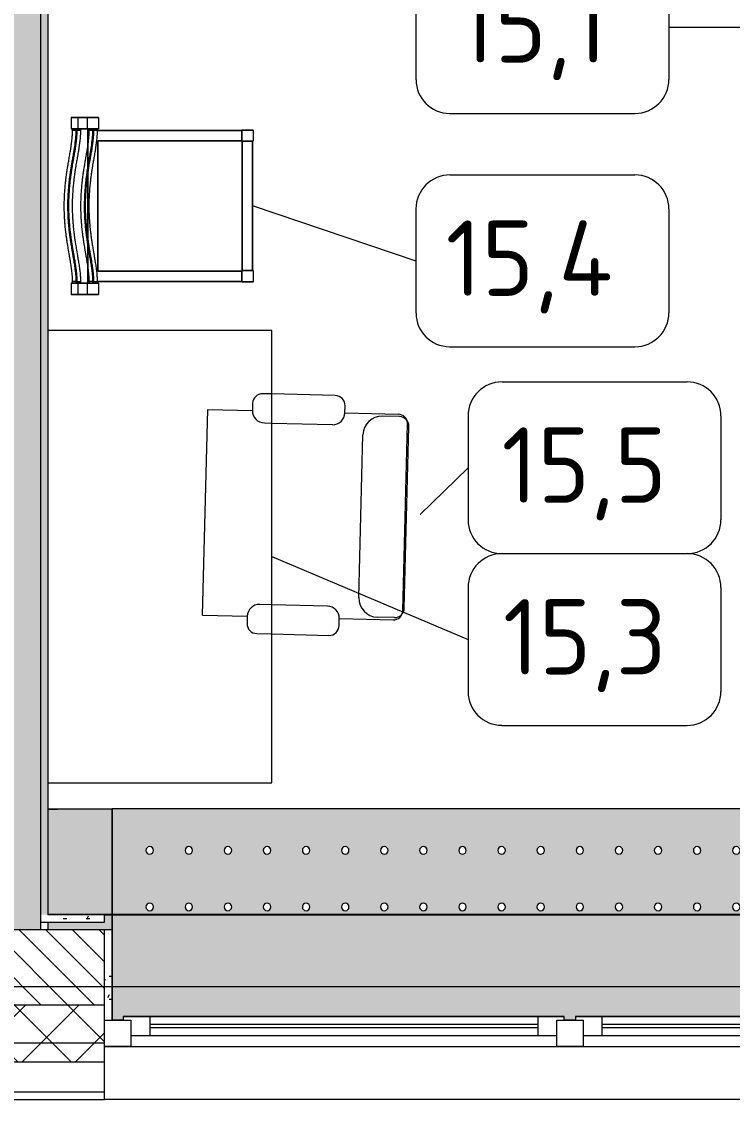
# Model space of a CAD drawing. Header units: millimetres. Extents: x 35840 to 252964, y -8553 to 29000.
# Drawn here: x 81780 to 83666, y 3300 to 6159 of the extents above; entities that cross this region are included whole.
import ezdxf

# ---------------------------------------------------------------- set-up
doc = ezdxf.new("R2010")
doc.units = ezdxf.units.MM
doc.linetypes.add('Осевая', pattern=[3175, 635, -476.25, 1587.5, -476.25])
for name, color, linetype, lineweight in [('A-GLAZ', 7, 'Continuous', 9), ('A-GLAZ-1', 7, 'Continuous', 13), ('A-WALL', 7, 'Continuous', 9), ('I-FURN-IDEN', 7, 'Continuous', 9), ('I-WALL', 7, 'Continuous', 9), ('Знаки', 7, 'Continuous', 9), ('Оси', 7, 'Continuous', 9), ('Оси-2', 7, 'Осевая', 9)]:
    doc.layers.add(name, color=color, linetype=linetype, lineweight=lineweight)
for name, color, linetype, lineweight, true_color in [('A-WALL-1', 9, 'Continuous', 9, 0x808080), ('A-WALL-FNSH-1', 9, 'Continuous', 9, 0x808080), ('I-FURN-1', 9, 'Continuous', 9, 0x808080)]:
    doc.layers.add(name, color=color, linetype=linetype, lineweight=lineweight, true_color=true_color)
doc.styles.add('GOST Common', font='GOST_Common.ttf', dxfattribs={"height": 200})
pattern_1 = [(45, (600, 0), (-70.71068, 70.71068), []), (135, (600, 0), (-70.71068, -70.71068), [])]
pattern_2 = [(0, (600, 0), (121.92, 30.48), [10.058, -81.382, 10.058, -81.382, -487.68]), (0, (600, 0), (121.92, 30.48), [-182.88, 10.058, -172.822, 10.058, -81.382, -213.36]), (0, (600, 0), (121.92, 30.48), [-457.2, 10.058, -50.902, 10.058, -142.342]), (120, (645.72, 15.24), (-87.356454, 90.345817), [10.058, -81.382, 10.058, -81.382, -487.68]), (120, (645.72, 15.24), (-87.356454, 90.345817), [-182.88, 10.058, -172.822, 10.058, -81.382, -213.36]), (120, (645.72, 15.24), (-87.356454, 90.345817), [-457.2, 10.058, -50.902, 10.058, -142.342]), (240, (660.96, 76.2), (-34.563546, -120.825817), [10.058, -81.382, 10.058, -81.382, -487.68]), (240, (660.96, 76.2), (-34.563546, -120.825817), [-182.88, 10.058, -172.822, 10.058, -81.382, -213.36]), (240, (660.96, 76.2), (-34.563546, -120.825817), [-457.2, 10.058, -50.902, 10.058, -142.342])]

# ---------------------------------------------------------------- blocks, each defined once
blk = doc.blocks.new('120_Окно_СКБ_2Ст - 120_Окно_СКБ_2Ст 2100х2500 _мал створка СЛЕВА_-19967351-План расстановки мебели и оборудования 1 этажа в осях 12-23')
at = {"layer": 'A-GLAZ'}
for p, q in [((1050, -5), (-1050, -5)), ((-930, -55), (-270, -55)), ((-100, -55), (930, -55)), ((-1030, -75), (-1000, -75)), ((-270, -65), (-930, -65)), ((-200, -75), (-170, -75)), ((930, -65), (-100, -65)), ((1000, -75), (1030, -75))]:
    blk.add_line(p, q, dxfattribs=at)
at = {"layer": 'A-GLAZ-1'}
for p, q in [((-1050, -75), (-1050, -5)), ((-1050, -5), (-980, -5)), ((-980, -5), (-980, -75)), ((-220, -75), (-220, -5)), ((-220, -5), (-150, -5)), ((-150, -5), (-150, -75)), ((980, -75), (980, -5)), ((980, -5), (1050, -5)), ((1050, -5), (1050, -75)), ((-220, -35), (-980, -35)), ((-980, -35), (-980, -75)), ((-930, -85), (-930, -35)), ((-270, -85), (-270, -35)), ((-220, -75), (-220, -35)), ((980, -35), (-150, -35)), ((-150, -35), (-150, -75)), ((-100, -85), (-100, -35)), ((930, -85), (930, -35)), ((980, -75), (980, -35)), ((-980, -75), (-1050, -75)), ((-980, -75), (-1000, -75)), ((-1000, -75), (-1000, -85)), ((-1000, -85), (-200, -85)), ((-200, -85), (-1000, -85)), ((-150, -75), (-220, -75)), ((-200, -75), (-220, -75)), ((-200, -85), (-200, -75)), ((-150, -75), (-170, -75)), ((-170, -75), (-170, -85)), ((-170, -85), (1000, -85)), ((1000, -85), (-170, -85)), ((1050, -75), (980, -75)), ((1000, -75), (980, -75)), ((1000, -85), (1000, -75))]:
    blk.add_line(p, q, dxfattribs=at)
blk = doc.blocks.new('Стол базовый прямоугольный - 15_3-25546838-План расстановки мебели и оборудования 1 этажа в осях 12-23')
at = {"layer": 'I-FURN-1'}
for p, q in [((-600, 293.8), (-600, -300)), ((600, -300), (600, 293.8)), ((-600, -300), (600, -300))]:
    blk.add_line(p, q, dxfattribs=at)
blk = doc.blocks.new('nipo - Default-25548072-План расстановки мебели и оборудования 1 этажа в осях 12-23')
at = {"layer": 'I-FURN-1'}
for p, q in [((-201.5, 220.4), (-201.5, 250.4)), ((-201.5, 250.4), (-201.5, 220.4)), ((-201.5, 250.4), (-171.5, 250.4)), ((-201.5, 250.4), (-171.5, 250.4)), ((-171.5, 250.4), (-171.5, 248.9)), ((-171.5, 248.9), (-171.5, 250.4)), ((-171.5, 248.9), (-171.5, 221.9)), ((171.5, 248.9), (-171.5, 248.9)), ((-171.5, 221.9), (-171.5, 248.9)), ((-171.5, 248.9), (171.5, 248.9)), ((171.5, 248.9), (171.5, 250.4)), ((171.5, 250.4), (201.5, 250.4)), ((171.5, 250.4), (201.5, 250.4)), ((171.5, 250.4), (171.5, 248.9)), ((171.5, 221.9), (171.5, 248.9)), ((171.5, 248.9), (171.5, 221.9)), ((201.5, 220.4), (201.5, 250.4)), ((201.5, 250.4), (201.5, 220.4)), ((-199.9, 220.4), (-201.5, 220.4)), ((-201.5, 220.4), (-199.9, 220.4)), ((-199.9, 220.4), (-199.9, -161.1)), ((-199.9, -161.1), (-199.9, 220.4)), ((-199.9, 220.4), (-172.9, 220.4)), ((-172.9, 220.4), (-199.9, 220.4)), ((-172.9, -161.1), (-172.9, 220.4)), ((-172.9, 220.4), (-172.9, -161.1)), ((-171.5, 220.4), (-172.9, 220.4)), ((-172.9, 220.4), (-171.5, 220.4)), ((-172.9, -161.1), (-172.9, 220.4)), ((-172.9, 220.4), (-171.5, 220.4)), ((-172.9, 220.4), (-171.5, 220.4)), ((-172.9, 220.4), (-172.9, -161.1)), ((-171.5, 221.9), (-171.5, 220.4)), ((-171.5, 220.4), (-171.5, 221.9)), ((-171.5, 220.4), (-171.5, 221.9)), ((-171.5, 221.9), (171.5, 221.9)), ((171.5, 221.9), (-171.5, 221.9)), ((171.5, 221.9), (-171.5, 221.9)), ((-171.5, 221.9), (171.5, 221.9)), ((-171.5, 220.4), (-171.5, 221.9)), ((171.5, 220.4), (171.5, 221.9)), ((171.5, 221.9), (171.5, 220.4)), ((171.5, 221.9), (171.5, 220.4)), ((171.5, 220.4), (171.5, 221.9)), ((173, 220.4), (171.5, 220.4)), ((171.5, 220.4), (173, 220.4)), ((173, 220.4), (171.5, 220.4)), ((173, 220.4), (171.5, 220.4)), ((173, 220.4), (173, -161.1)), ((173, -161.1), (173, 220.4)), ((173, 220.4), (200, 220.4)), ((200, 220.4), (173, 220.4)), ((173, 220.4), (173, -161.1)), ((173, -161.1), (173, 220.4)), ((200, 220.4), (200, -161.1)), ((200, -161.1), (200, 220.4)), ((201.5, 220.4), (200, 220.4)), ((200, 220.4), (201.5, 220.4)), ((-235, -213.6), (-235, -159.6)), ((-235, -159.6), (-235, -189.6)), ((-235, -159.6), (-205, -159.6)), ((-235, -159.6), (-205, -159.6)), ((-205, -159.6), (-205, -163.1)), ((-205, -213.6), (-205, -159.6)), ((-205, -163.1), (-205, -184.2)), ((-205, -163.1), (-205, -175.4)), ((-205, -171.9), (-205, -163.1)), ((-205, -163.1), (-200, -163.1)), ((-204.9, -163.1), (-204.9, -161.1)), ((-204.9, -161.1), (-204.9, -163.1)), ((-199.9, -161.1), (-204.9, -161.1)), ((-204.9, -161.1), (-199.9, -161.1)), ((-204.9, -184.2), (-204.9, -163.1)), ((-204.9, -163.1), (-204.9, -184.2)), ((-200, -163.1), (-200, -171.9)), ((173, -161.1), (-172.9, -161.1)), ((-172.9, -161.1), (173, -161.1)), ((173, -161.1), (-172.9, -161.1)), ((-172.9, -161.1), (173, -161.1)), ((205, -161.1), (200, -161.1)), ((200, -161.1), (205, -161.1)), ((200, -171.9), (200, -163.1)), ((200, -163.1), (205, -163.1)), ((205, -161.1), (205, -159.6)), ((205, -159.6), (235, -159.6)), ((205, -159.6), (235, -159.6)), ((205, -159.6), (205, -213.6)), ((205, -163.1), (205, -161.1)), ((205, -161.1), (205, -163.1)), ((205, -163.1), (205, -161.1)), ((205, -184.2), (205, -163.1)), ((205, -163.1), (205, -184.2)), ((205, -184.2), (205, -163.1)), ((205, -175.4), (205, -163.1)), ((205, -163.1), (205, -171.9)), ((235, -189.6), (235, -159.6)), ((235, -159.6), (235, -213.6)), ((-235, -189.6), (-205, -189.6)), ((-205, -184.2), (-205, -171.9)), ((-200, -171.9), (-205, -171.9)), ((-205, -175.4), (-205, -184.2)), ((-205, -175.4), (-200, -175.4)), ((-205, -184.2), (-205, -189.6)), ((-200, -184.2), (-205, -184.2)), ((-204.9, -188.1), (-204.9, -184.2)), ((-204.9, -184.2), (-204.9, -188.1)), ((-204.9, -188.1), (-164.4, -188.1)), ((-164.4, -188.1), (-204.9, -188.1)), ((-200, -175.4), (-200, -184.2)), ((-164.4, -188.1), (163.4, -188.1)), ((163.4, -188.1), (-164.4, -188.1)), ((164.4, -188.1), (205, -188.1)), ((205, -188.1), (164.4, -188.1)), ((205, -171.9), (200, -171.9)), ((200, -175.4), (200, -184.2)), ((200, -175.4), (205, -175.4)), ((205, -184.2), (200, -184.2)), ((205, -171.9), (205, -184.2)), ((205, -184.2), (205, -175.4)), ((205, -188.1), (205, -184.2)), ((205, -184.2), (205, -188.1)), ((205, -188.1), (205, -184.2)), ((205, -189.6), (205, -188.1)), ((205, -189.6), (235, -189.6)), ((-235, -232.4), (-235, -213.6)), ((-205, -213.6), (-235, -213.6)), ((-205, -207.3), (-205, -215.5)), ((-205, -216.1), (-205, -207.3)), ((-205, -207.3), (-205, -219.6)), ((-205, -207.3), (-200, -207.3)), ((-205, -232.4), (-205, -213.6)), ((-205, -216.1), (-205, -228.4)), ((-205, -228.4), (-205, -216.1)), ((-200, -216.1), (-205, -216.1)), ((-205, -228.4), (-205, -219.6)), ((-205, -219.6), (-200, -219.6)), ((-200, -228.4), (-205, -228.4)), ((-205, -228.4), (-205, -232.4)), ((-200, -207.3), (-200, -216.1)), ((-200, -219.6), (-200, -228.4)), ((200, -216.1), (200, -207.3)), ((200, -207.3), (205, -207.3)), ((205, -216.1), (200, -216.1)), ((200, -219.6), (200, -228.4)), ((200, -219.6), (205, -219.6)), ((205, -228.4), (200, -228.4)), ((205, -215.4), (205, -207.3)), ((205, -219.6), (205, -207.3)), ((205, -207.3), (205, -216.1)), ((235, -213.6), (205, -213.6)), ((205, -213.6), (205, -232.4)), ((205, -228.4), (205, -216.1)), ((205, -216.1), (205, -228.4)), ((205, -219.6), (205, -228.4)), ((205, -232.4), (205, -228.4)), ((235, -213.6), (235, -232.4)), ((-235, -232.4), (-205, -232.4)), ((205, -232.4), (235, -232.4))]:
    blk.add_line(p, q, dxfattribs=at)
at = {"layer": 'I-FURN-1', "flags": 128}
for points in [[(-235, -189.6), (-235, -198.5), (-235, -215.5), (-235, -232.4)], [(-205, -189.6), (-205, -198.5), (-205, -207.3)], [(205, -207.3), (205, -198.5), (205, -189.6)], [(235, -232.4), (235, -215.4), (235, -198.5), (235, -189.6)]]:
    blk.add_lwpolyline(points, dxfattribs=at)
at = {"layer": 'I-FURN-1'}
for points, knots in [([(-200, -163.1), (-196.9, -163.2), (-192.6, -163.3), (-187.9, -163.5), (-185.7, -163.6), (-182.6, -163.8), (-177.7, -164.2), (-171.4, -165), (-165, -165.8), (-159.2, -166.6), (-151.7, -167.8), (-144, -169), (-135.4, -170.5), (-126.4, -172), (-117.6, -173.6), (-109.6, -174.9), (-104.3, -175.8), (-97.4, -176.9), (-87.8, -178.4), (-75.4, -180.1), (-61.8, -181.7), (-47.9, -183), (-30.6, -184.3), (-15.4, -184.9), (-3.3, -185.1), (3.1, -185.1), (12, -185), (22.3, -184.6), (34.9, -184), (45.5, -183.2), (57.9, -182.1), (68.2, -181), (76.5, -179.9), (83.2, -179), (90.8, -178), (98.2, -176.8), (103.3, -176), (107.4, -175.3), (116.5, -173.8), (126.8, -172), (136, -170.4), (140.7, -169.6), (145, -168.9), (150.9, -167.9), (157, -166.9), (163.1, -166.1), (167.7, -165.4), (171.2, -165), (175.1, -164.5), (179.9, -164), (184.4, -163.7), (188.4, -163.4), (193.1, -163.2), (197.2, -163.1), (200, -163.1)], [0, 0, 0, 0, 9.243142, 13.053485, 13.910715, 15.929171, 22.348118, 28.790033, 34.846834, 41.767255, 46.3745, 57.682193, 65.219689, 72.630818, 84.96413, 92.039013, 97.081467, 100.996198, 113.088, 126.466538, 138.430455, 154.269973, 168.259509, 190.563396, 199.707293, 204.597106, 209.735731, 226.502536, 235.563172, 247.659183, 258.282773, 272.848078, 278.98652, 283.327745, 292.951843, 302.068722, 306.043991, 308.214217, 314.656028, 333.916422, 339.606524, 342.617617, 348.177633, 352.758986, 360.420019, 366.77681, 371.330151, 374.419378, 377.203149, 383.111589, 389.143766, 390.785353, 394.961682, 403.246163, 403.246163, 403.246163, 403.246163]), ([(200, -171.9), (197.2, -172), (193.1, -172.1), (188.4, -172.3), (184.4, -172.5), (179.9, -172.9), (175.1, -173.4), (171.2, -173.9), (167.7, -174.3), (163.1, -174.9), (157, -175.8), (150.9, -176.8), (145, -177.7), (140.7, -178.4), (136, -179.2), (126.8, -180.8), (116.5, -182.6), (107.4, -184.2), (103.3, -184.8), (98.2, -185.7), (90.8, -186.8), (83.2, -187.9), (76.5, -188.8), (68.2, -189.8), (57.9, -190.9), (45.5, -192.1), (34.9, -192.8), (22.3, -193.5), (12, -193.8), (3.1, -193.9), (-3.3, -193.9), (-15.4, -193.8), (-30.6, -193.1), (-47.9, -191.9), (-61.8, -190.6), (-75.4, -189), (-87.8, -187.3), (-97.4, -185.8), (-104.3, -184.7), (-109.6, -183.8), (-117.6, -182.4), (-126.4, -180.9), (-135.4, -179.3), (-144, -177.9), (-151.7, -176.6), (-159.2, -175.5), (-165, -174.6), (-171.4, -173.8), (-177.7, -173.1), (-182.6, -172.6), (-185.7, -172.4), (-187.9, -172.3), (-192.6, -172.1), (-196.9, -172), (-200, -171.9)], [0, 0, 0, 0, 8.284481, 12.460809, 14.102397, 20.134573, 26.043014, 28.826784, 31.916012, 36.469352, 42.826144, 50.487177, 55.06853, 60.628545, 63.639639, 69.32974, 88.590135, 95.031946, 97.202171, 101.177441, 110.29432, 119.918418, 124.259643, 130.398084, 144.963389, 155.586979, 167.682991, 176.743627, 193.510432, 198.649057, 203.53887, 212.682766, 234.986654, 248.97619, 264.815707, 276.779625, 290.158162, 302.249965, 306.164696, 311.20715, 318.282032, 330.615345, 338.026474, 345.56397, 356.871663, 361.478908, 368.399329, 374.456129, 380.898045, 387.316991, 389.335447, 390.192678, 394.00302, 403.246163, 403.246163, 403.246163, 403.246163]), ([(-200, -175.4), (-196.9, -175.5), (-192.6, -175.6), (-187.9, -175.8), (-185.7, -175.9), (-182.6, -176.1), (-177.7, -176.5), (-171.4, -177.3), (-165, -178.1), (-159.2, -178.9), (-151.7, -180.1), (-146.5, -180.9), (-142.8, -181.6)], [0, 0, 0, 0, 9.243142, 13.053485, 13.910715, 15.929171, 22.348118, 28.790033, 34.846834, 41.767255, 46.3745, 57.682193, 57.682193, 57.682193, 57.682193]), ([(200, -184.2), (197.2, -184.3), (193.1, -184.4), (188.4, -184.6), (184.4, -184.8), (179.9, -185.2), (175.1, -185.7), (171.2, -186.2), (167.7, -186.6), (163.1, -187.2), (157, -188.1), (150.9, -189.1), (145, -190), (140.7, -190.7), (136, -191.5), (126.8, -193.1), (116.5, -194.9), (107.4, -196.5), (103.3, -197.2), (98.2, -198), (90.8, -199.1), (83.2, -200.2), (76.5, -201.1), (68.2, -202.1), (57.9, -203.3), (45.5, -204.4), (34.9, -205.1), (22.3, -205.8), (12, -206.1), (3.1, -206.2), (-3.3, -206.2), (-15.4, -206.1), (-30.6, -205.4), (-47.9, -204.2), (-61.8, -202.9), (-75.4, -201.3), (-87.8, -199.6), (-97.4, -198.1), (-104.3, -197), (-109.6, -196.1), (-117.6, -194.7), (-126.4, -193.2), (-135.4, -191.7), (-144, -190.2), (-151.7, -188.9), (-159.2, -187.8), (-165, -186.9), (-171.4, -186.1), (-177.7, -185.4), (-182.6, -185), (-185.7, -184.8), (-187.9, -184.6), (-192.6, -184.4), (-196.9, -184.3), (-200, -184.2)], [-403.246163, -403.246163, -403.246163, -403.246163, -394.961682, -390.785353, -389.143766, -383.111589, -377.203149, -374.419378, -371.330151, -366.77681, -360.420019, -352.758986, -348.177633, -342.617617, -339.606524, -333.916422, -314.656028, -308.214217, -306.043991, -302.068722, -292.951843, -283.327745, -278.98652, -272.848078, -258.282773, -247.659183, -235.563172, -226.502536, -209.735731, -204.597106, -199.707293, -190.563396, -168.259509, -154.269973, -138.430455, -126.466538, -113.088, -100.996198, -97.081467, -92.039013, -84.96413, -72.630818, -65.219689, -57.682193, -46.3745, -41.767255, -34.846834, -28.790033, -22.348118, -15.929171, -13.910715, -13.053485, -9.243142, 0, 0, 0, 0]), ([(-142.8, -181.6), (-140.3, -182), (-135.4, -182.8), (-126.4, -184.4), (-117.6, -185.9), (-109.6, -187.3), (-104.3, -188.1), (-97.4, -189.2), (-91.5, -190.2), (-86.8, -190.8), (-86.1, -190.9)], [57.682193, 57.682193, 57.682193, 57.682193, 65.219689, 72.630818, 84.96413, 92.039013, 97.081467, 100.996198, 113.088, 115.213189, 115.213189, 115.213189, 115.213189]), ([(-86.1, -190.9), (-82.4, -191.5), (-74.7, -192.5), (-61.8, -194), (-47.9, -195.3), (-36.5, -196.2), (-30.3, -196.5), (-28.8, -196.6)], [115.222092, 115.222092, 115.222092, 115.222092, 126.466538, 138.430455, 154.269973, 168.259509, 172.819784, 172.819784, 172.819784, 172.819784]), ([(-28.8, -196.6), (-22.9, -196.9), (-13.9, -197.2), (-3.3, -197.4), (3.1, -197.4), (12, -197.3), (20.6, -197), (27.5, -196.7), (28.8, -196.6)], [172.837785, 172.837785, 172.837785, 172.837785, 190.563396, 199.707293, 204.597106, 209.735731, 226.502536, 230.426379, 230.426379, 230.426379, 230.426379]), ([(28.8, -196.6), (30.5, -196.5), (36.2, -196.2), (45.5, -195.5), (57.9, -194.4), (68.2, -193.3), (76.5, -192.2), (81.5, -191.6), (84.5, -191.2), (86.1, -190.9)], [230.444503, 230.444503, 230.444503, 230.444503, 235.563172, 247.659183, 258.282773, 272.848078, 278.98652, 283.327745, 288.032973, 288.032973, 288.032973, 288.032973]), ([(86.1, -190.9), (87.7, -190.7), (92.3, -190), (98.2, -189.1), (103.3, -188.3), (107.4, -187.6), (116.5, -186.1), (126.8, -184.3), (136, -182.7), (139.9, -182), (141.8, -181.7), (142.8, -181.5)], [288.041978, 288.041978, 288.041978, 288.041978, 292.951843, 302.068722, 306.043991, 308.214217, 314.656028, 333.916422, 339.606524, 342.617617, 345.639568, 345.639568, 345.639568, 345.639568]), ([(142.8, -181.5), (143.7, -181.4), (146, -181), (150.9, -180.2), (157, -179.3), (163.1, -178.4), (167.7, -177.7), (171.2, -177.3), (175.1, -176.9), (179.9, -176.3), (184.4, -176), (188.4, -175.7), (193.1, -175.5), (197.2, -175.4), (200, -175.4)], [345.639651, 345.639651, 345.639651, 345.639651, 348.177633, 352.758986, 360.420019, 366.77681, 371.330151, 374.419378, 377.203149, 383.111589, 389.143766, 390.785353, 394.961682, 403.246163, 403.246163, 403.246163, 403.246163]), ([(-200, -207.3), (-196.9, -207.4), (-192.6, -207.5), (-187.9, -207.7), (-185.7, -207.8), (-182.6, -208), (-177.7, -208.5), (-171.4, -209.2), (-165, -210), (-159.2, -210.8), (-151.7, -212), (-144, -213.2), (-135.4, -214.7), (-126.4, -216.3), (-117.6, -217.8), (-109.6, -219.2), (-104.3, -220), (-97.4, -221.2), (-87.8, -222.6), (-75.4, -224.3), (-61.8, -225.9), (-47.9, -227.2), (-30.6, -228.5), (-15.4, -229.1), (-3.3, -229.3), (3.1, -229.3), (12, -229.2), (22.3, -228.9), (34.9, -228.2), (45.5, -227.4), (57.9, -226.3), (68.2, -225.2), (76.5, -224.1), (83.2, -223.3), (90.8, -222.2), (98.2, -221), (103.3, -220.2), (107.4, -219.5), (116.5, -218), (126.8, -216.2), (136, -214.6), (140.7, -213.8), (145, -213.1), (150.9, -212.1), (157, -211.2), (163.1, -210.3), (167.7, -209.6), (171.2, -209.2), (175.1, -208.8), (179.9, -208.2), (184.4, -207.9), (188.4, -207.6), (193.1, -207.4), (197.2, -207.3), (200, -207.3)], [0, 0, 0, 0, 9.243142, 13.053485, 13.910715, 15.929171, 22.348118, 28.790033, 34.846834, 41.767255, 46.3745, 57.682193, 65.219689, 72.630818, 84.96413, 92.039013, 97.081467, 100.996198, 113.088, 126.466538, 138.430455, 154.269973, 168.259509, 190.563396, 199.707293, 204.597106, 209.735731, 226.502536, 235.563172, 247.659183, 258.282773, 272.848078, 278.98652, 283.327745, 292.951843, 302.068722, 306.043991, 308.214217, 314.656028, 333.916422, 339.606524, 342.617617, 348.177633, 352.758986, 360.420019, 366.77681, 371.330151, 374.419378, 377.203149, 383.111589, 389.143766, 390.785353, 394.961682, 403.246163, 403.246163, 403.246163, 403.246163]), ([(200, -216.1), (197.2, -216.2), (193.1, -216.3), (188.4, -216.5), (184.4, -216.7), (179.9, -217.1), (175.1, -217.6), (171.2, -218.1), (167.7, -218.5), (163.1, -219.1), (157, -220), (150.9, -221), (145, -221.9), (140.7, -222.7), (136, -223.4), (126.8, -225), (116.5, -226.8), (107.4, -228.4), (103.3, -229.1), (98.2, -229.9), (90.8, -231), (83.2, -232.1), (76.5, -233), (68.2, -234), (57.9, -235.2), (45.5, -236.3), (34.9, -237), (22.3, -237.7), (12, -238), (3.1, -238.1), (-3.3, -238.1), (-15.4, -238), (-30.6, -237.3), (-47.9, -236.1), (-61.8, -234.8), (-75.4, -233.2), (-87.8, -231.5), (-97.4, -230), (-104.3, -228.9), (-109.6, -228), (-117.6, -226.6), (-126.4, -225.1), (-135.4, -223.6), (-144, -222.1), (-151.7, -220.8), (-159.2, -219.7), (-165, -218.8), (-171.4, -218), (-177.7, -217.3), (-182.6, -216.9), (-185.7, -216.7), (-187.9, -216.5), (-192.6, -216.3), (-196.9, -216.2), (-200, -216.1)], [0, 0, 0, 0, 8.284481, 12.460809, 14.102397, 20.134573, 26.043014, 28.826784, 31.916012, 36.469352, 42.826144, 50.487177, 55.06853, 60.628545, 63.639639, 69.32974, 88.590135, 95.031946, 97.202171, 101.177441, 110.29432, 119.918418, 124.259643, 130.398084, 144.963389, 155.586979, 167.682991, 176.743627, 193.510432, 198.649057, 203.53887, 212.682766, 234.986654, 248.97619, 264.815707, 276.779625, 290.158162, 302.249965, 306.164696, 311.20715, 318.282032, 330.615345, 338.026474, 345.56397, 356.871663, 361.478908, 368.399329, 374.456129, 380.898045, 387.316991, 389.335447, 390.192678, 394.00302, 403.246163, 403.246163, 403.246163, 403.246163]), ([(-200, -219.6), (-196.9, -219.7), (-192.6, -219.8), (-187.9, -220), (-185.7, -220.1), (-182.6, -220.3), (-177.7, -220.8), (-171.4, -221.5), (-165, -222.3), (-159.2, -223.1), (-151.7, -224.3), (-146.5, -225.1), (-142.8, -225.8)], [0, 0, 0, 0, 9.243142, 13.053485, 13.910715, 15.929171, 22.348118, 28.790033, 34.846834, 41.767255, 46.3745, 57.682193, 57.682193, 57.682193, 57.682193]), ([(200, -228.4), (197.2, -228.5), (193.1, -228.6), (188.4, -228.8), (184.4, -229), (179.9, -229.4), (175.1, -229.9), (171.2, -230.4), (167.7, -230.8), (163.1, -231.4), (157, -232.3), (150.9, -233.3), (145, -234.2), (140.7, -235), (136, -235.8), (126.8, -237.3), (116.5, -239.1), (107.4, -240.7), (103.3, -241.4), (98.2, -242.2), (90.8, -243.3), (83.2, -244.4), (76.5, -245.3), (68.2, -246.3), (57.9, -247.5), (45.5, -248.6), (34.9, -249.3), (22.3, -250), (12, -250.3), (3.1, -250.4), (-3.3, -250.4), (-15.4, -250.3), (-30.6, -249.7), (-47.9, -248.4), (-61.8, -247.1), (-75.4, -245.5), (-87.8, -243.8), (-97.4, -242.3), (-104.3, -241.2), (-109.6, -240.3), (-117.6, -238.9), (-126.4, -237.4), (-135.4, -235.9), (-144, -234.4), (-151.7, -233.1), (-159.2, -232), (-165, -231.2), (-171.4, -230.3), (-177.7, -229.6), (-182.6, -229.2), (-185.7, -229), (-187.9, -228.8), (-192.6, -228.6), (-196.9, -228.5), (-200, -228.4)], [-403.246163, -403.246163, -403.246163, -403.246163, -394.961682, -390.785353, -389.143766, -383.111589, -377.203149, -374.419378, -371.330151, -366.77681, -360.420019, -352.758986, -348.177633, -342.617617, -339.606524, -333.916422, -314.656028, -308.214217, -306.043991, -302.068722, -292.951843, -283.327745, -278.98652, -272.848078, -258.282773, -247.659183, -235.563172, -226.502536, -209.735731, -204.597106, -199.707293, -190.563396, -168.259509, -154.269973, -138.430455, -126.466538, -113.088, -100.996198, -97.081467, -92.039013, -84.96413, -72.630818, -65.219689, -57.682193, -46.3745, -41.767255, -34.846834, -28.790033, -22.348118, -15.929171, -13.910715, -13.053485, -9.243142, 0, 0, 0, 0]), ([(-142.8, -225.8), (-140.3, -226.2), (-135.4, -227), (-126.4, -228.6), (-117.6, -230.1), (-109.6, -231.5), (-104.3, -232.3), (-97.4, -233.5), (-91.5, -234.4), (-86.8, -235), (-86.1, -235.1)], [57.682193, 57.682193, 57.682193, 57.682193, 65.219689, 72.630818, 84.96413, 92.039013, 97.081467, 100.996198, 113.088, 115.213189, 115.213189, 115.213189, 115.213189]), ([(86.1, -235.1), (87.7, -234.9), (92.3, -234.2), (98.2, -233.3), (103.3, -232.5), (107.4, -231.8), (116.5, -230.3), (126.8, -228.5), (136, -226.9), (139.9, -226.3), (141.8, -225.9), (142.8, -225.8)], [288.041978, 288.041978, 288.041978, 288.041978, 292.951843, 302.068722, 306.043991, 308.214217, 314.656028, 333.916422, 339.606524, 342.617617, 345.639568, 345.639568, 345.639568, 345.639568]), ([(142.8, -225.8), (143.7, -225.6), (146, -225.2), (150.9, -224.4), (157, -223.5), (163.1, -222.6), (167.7, -222), (171.2, -221.5), (175.1, -221.1), (179.9, -220.6), (184.4, -220.2), (188.4, -219.9), (193.1, -219.7), (197.2, -219.7), (200, -219.6)], [345.639651, 345.639651, 345.639651, 345.639651, 348.177633, 352.758986, 360.420019, 366.77681, 371.330151, 374.419378, 377.203149, 383.111589, 389.143766, 390.785353, 394.961682, 403.246163, 403.246163, 403.246163, 403.246163]), ([(-86.1, -235.1), (-82.4, -235.7), (-74.7, -236.7), (-61.8, -238.2), (-47.9, -239.6), (-36.5, -240.4), (-30.3, -240.7), (-28.8, -240.8)], [115.222092, 115.222092, 115.222092, 115.222092, 126.466538, 138.430455, 154.269973, 168.259509, 172.819784, 172.819784, 172.819784, 172.819784]), ([(-28.8, -240.8), (-22.9, -241.1), (-13.9, -241.5), (-3.3, -241.6), (3.1, -241.6), (12, -241.5), (20.6, -241.2), (27.5, -240.9), (28.8, -240.8)], [172.837785, 172.837785, 172.837785, 172.837785, 190.563396, 199.707293, 204.597106, 209.735731, 226.502536, 230.426379, 230.426379, 230.426379, 230.426379]), ([(28.8, -240.8), (30.5, -240.7), (36.2, -240.4), (45.5, -239.7), (57.9, -238.6), (68.2, -237.5), (76.5, -236.5), (81.5, -235.8), (84.5, -235.4), (86.1, -235.1)], [230.444503, 230.444503, 230.444503, 230.444503, 235.563172, 247.659183, 258.282773, 272.848078, 278.98652, 283.327745, 288.032973, 288.032973, 288.032973, 288.032973])]:
    blk.add_open_spline(points, degree=3, knots=knots, dxfattribs=at)
blk = doc.blocks.new('Стул-Кресло рабочее _с подлокотниками_ - 15_5-25548320-План расстановки мебели и оборудования 1 этажа в осях 12-23')
at = {"layer": 'I-FURN-1'}
for p, q in [((-132.1, 286.9), (-132.1, 168.2)), ((-132.1, 286.9), (414, 286.9)), ((414, 286.9), (414, 168.2)), ((-132.1, 168.2), (-151.1, 168.2)), ((433.1, 168.2), (414, 168.2)), ((-177.3, 142), (-177.3, 102.2)), ((-99.8, 104.2), (-99.8, 135.9)), ((381.8, 135.9), (381.8, 116.3)), ((381.8, 116.3), (381.8, -44.8)), ((459.2, 118.3), (459.2, 142)), ((459.2, -50.3), (459.2, 118.3)), ((-177.3, 102.2), (-177.3, -49.2)), ((-99.8, -43.8), (-99.8, 104.2)), ((-150.4, -76.1), (-132.1, -76.1)), ((-132.1, -76.1), (-132.1, -218.6)), ((414, -77.1), (432.4, -77.1)), ((414, -77.1), (414, -218.6)), ((-74.9, -126.2), (356.9, -126.2)), ((-125.7, -222.4), (-125.7, -177)), ((407.7, -222.4), (407.7, -177)), ((-106.7, -244), (388.6, -244)), ((-100.3, -247.8), (382.3, -247.8))]:
    blk.add_line(p, q, dxfattribs=at)
for centre, radius, start, end in [((-151.1, 142), 26.2, 90, 180), ((-132.1, 135.9), 32.3, 360, 90), ((414, 135.9), 32.3, 90, 180), ((433.1, 142), 26.2, 0, 90), ((-150.4, -49.2), 26.9, 180, 270), ((-132.1, -43.8), 32.3, 270, 0), ((414, -44.8), 32.3, 180, 270), ((432.4, -50.3), 26.9, 270, 0), ((-74.9, -177), 50.8, 90, 180), ((356.9, -177), 50.8, 0, 90), ((-106.7, -218.6), 25.4, 180, 270), ((-100.3, -222.4), 25.4, 180, 270), ((382.3, -222.4), 25.4, 270, 0), ((388.6, -218.6), 25.4, 270, 0)]:
    blk.add_arc(centre, radius, start, end, dxfattribs=at)
blk = doc.blocks.new('Зашивка радиатора_ с перфорацией М5 - Зашивка радиатора_ с перфорацией М5а-33228705-План расстановки мебели и оборудования 1 этажа в осях 12-23')
at = {"layer": 'Знаки'}
h = blk.add_hatch(color=256, dxfattribs=at)
h.paths.add_polyline_path([(1720, 380), (1720, 371.1), (550, 371.1), (550, 380), (520, 380), (520, 371.1), (-280, 371.5), (-280, 380), (-310, 380), (-310, -179.9), (1750, -179.9), (1750, 380)])
h.paths.add_polyline_path([(1650, 90.4), (1655, 89), (1658.7, 85.4), (1660, 80.4), (1658.7, 75.4), (1655, 71.7), (1650, 70.4), (1645, 71.7), (1641.3, 75.4), (1640, 80.4), (1641.3, 85.4), (1645, 89), (1647.4, 90)])
h.paths.add_polyline_path([(1027.5, 90.4), (1032.5, 89), (1036.2, 85.4), (1037.5, 80.4), (1036.2, 75.4), (1032.5, 71.7), (1027.5, 70.4), (1022.5, 71.7), (1018.8, 75.4), (1017.5, 80.4), (1018.8, 85.4), (1022.5, 89), (1024.9, 90)])
h.paths.add_polyline_path([(923.7, 90.4), (928.7, 89), (932.4, 85.4), (933.7, 80.4), (932.4, 75.4), (928.7, 71.7), (923.7, 70.4), (918.7, 71.7), (915.1, 75.4), (913.7, 80.4), (915.1, 85.4), (918.7, 89), (921.2, 90)])
h.paths.add_polyline_path([(1442.5, 90.4), (1447.5, 89), (1451.2, 85.4), (1452.5, 80.4), (1451.2, 75.4), (1447.5, 71.7), (1442.5, 70.4), (1437.5, 71.7), (1433.8, 75.4), (1432.5, 80.4), (1433.8, 85.4), (1437.5, 89), (1439.9, 90)])
h.paths.add_polyline_path([(820, 90.4), (825, 89), (828.7, 85.4), (830, 80.4), (828.7, 75.4), (825, 71.7), (820, 70.4), (815, 71.7), (811.3, 75.4), (810, 80.4), (811.3, 85.4), (815, 89), (817.4, 90)])
h.paths.add_polyline_path([(508.7, 90.4), (513.7, 89), (517.4, 85.4), (518.7, 80.4), (517.4, 75.4), (513.7, 71.7), (508.7, 70.4), (503.7, 71.7), (500.1, 75.4), (498.7, 80.4), (500.1, 85.4), (503.7, 89), (506.2, 90)])
h.paths.add_polyline_path([(612.5, 90.4), (617.5, 89), (621.2, 85.4), (622.5, 80.4), (621.2, 75.4), (617.5, 71.7), (612.5, 70.4), (607.5, 71.7), (603.8, 75.4), (602.5, 80.4), (603.8, 85.4), (607.5, 89), (609.9, 90)])
h.paths.add_polyline_path([(1338.7, 90.4), (1343.7, 89), (1347.4, 85.4), (1348.7, 80.4), (1347.4, 75.4), (1343.7, 71.7), (1338.7, 70.4), (1333.7, 71.7), (1330.1, 75.4), (1328.7, 80.4), (1330.1, 85.4), (1333.7, 89), (1336.2, 90)])
h.paths.add_polyline_path([(1546.2, 90.4), (1551.2, 89), (1554.9, 85.4), (1556.2, 80.4), (1554.9, 75.4), (1551.2, 71.7), (1546.2, 70.4), (1541.2, 71.7), (1537.6, 75.4), (1536.2, 80.4), (1537.6, 85.4), (1541.2, 89), (1543.7, 90)])
h.paths.add_polyline_path([(405, 90.4), (410, 89), (413.7, 85.4), (415, 80.4), (413.7, 75.4), (410, 71.7), (405, 70.4), (399.6, 72), (396.3, 75.4), (395, 80.4), (396.3, 85.4), (400, 89), (402.4, 90)])
h.paths.add_polyline_path([(716.2, 90.4), (721.2, 89), (724.9, 85.4), (726.2, 80.4), (724.9, 75.4), (721.2, 71.7), (716.2, 70.4), (711.2, 71.7), (707.6, 75.4), (706.2, 80.4), (707.6, 85.4), (711.2, 89), (713.7, 90)])
h.paths.add_polyline_path([(1131.2, 90.4), (1136.2, 89), (1139.9, 85.4), (1141.2, 80.4), (1139.9, 75.4), (1136.2, 71.7), (1131.2, 70.4), (1126.2, 71.7), (1122.6, 75.4), (1121.2, 80.4), (1122.6, 85.4), (1126.2, 89), (1128.7, 90)])
h.paths.add_polyline_path([(1235, 90.4), (1240, 89), (1243.7, 85.4), (1245, 80.4), (1243.7, 75.4), (1240, 71.7), (1235, 70.4), (1230, 71.7), (1226.3, 75.4), (1225, 80.4), (1226.3, 85.4), (1230, 89), (1232.4, 90)])
h.paths.add_polyline_path([(197.5, 90.4), (202.5, 89), (206.2, 85.4), (207.5, 80.4), (206.2, 75.4), (202.5, 71.7), (197.5, 70.4), (192.5, 71.7), (188.8, 75.4), (187.5, 80.4), (188.8, 85.4), (192.5, 89), (194.9, 90)])
h.paths.add_polyline_path([(93.7, 90.4), (98.7, 89), (102.4, 85.4), (103.7, 80.4), (102.4, 75.4), (98.7, 71.7), (93.7, 70.4), (88.7, 71.7), (85.1, 75.4), (83.7, 80.4), (85.1, 85.4), (88.7, 89), (91.2, 90)])
h.paths.add_polyline_path([(301.2, 90.4), (306.2, 89), (309.9, 85.4), (311.2, 80.4), (309.9, 75.4), (306.2, 71.7), (301.2, 70.4), (296.2, 71.7), (292.6, 75.4), (291.2, 80.4), (292.6, 85.4), (296.2, 89), (298.7, 90)])
h.paths.add_polyline_path([(-10, 90.4), (-5, 89), (-1.3, 85.4), (0, 80.4), (-1.3, 75.4), (-5, 71.7), (-10, 70.4), (-15, 71.7), (-18.7, 75.4), (-20, 80.4), (-18.7, 85.4), (-15, 89), (-12.6, 90)])
h.paths.add_polyline_path([(-113.8, 90.4), (-108.8, 89), (-105.1, 85.4), (-103.8, 80.4), (-105.1, 75.4), (-108.8, 71.7), (-113.8, 70.4), (-118.8, 71.7), (-122.4, 75.4), (-123.8, 80.4), (-122.4, 85.4), (-118.8, 89), (-116.3, 90)])
h.paths.add_polyline_path([(-217.5, 90.4), (-212.5, 89), (-208.8, 85.4), (-207.5, 80.4), (-208.8, 75.4), (-212.5, 71.7), (-217.5, 70.4), (-222.5, 71.7), (-226.2, 75.4), (-227.5, 80.4), (-226.2, 85.4), (-222.5, 89), (-220.1, 90)])
h.paths.add_polyline_path([(1235, -59.6), (1240, -61), (1243.7, -64.6), (1245, -69.6), (1243.7, -74.6), (1240, -78.3), (1235, -79.6), (1230, -78.3), (1226.3, -74.6), (1225, -69.6), (1226.6, -64.3), (1230, -61), (1232.4, -60)])
h.paths.add_polyline_path([(1131.2, -59.6), (1136.2, -61), (1139.9, -64.6), (1141.2, -69.6), (1139.9, -74.6), (1136.2, -78.3), (1131.2, -79.6), (1126.2, -78.3), (1122.6, -74.6), (1121.2, -69.6), (1122.9, -64.3), (1126.2, -61), (1128.7, -60)])
h.paths.add_polyline_path([(1338.7, -59.6), (1343.7, -61), (1347.4, -64.6), (1348.7, -69.6), (1347.4, -74.6), (1343.7, -78.3), (1338.7, -79.6), (1333.7, -78.3), (1330.1, -74.6), (1328.7, -69.6), (1330.4, -64.3), (1333.7, -61), (1336.2, -60)])
h.paths.add_polyline_path([(1546.2, -59.6), (1551.2, -61), (1554.9, -64.6), (1556.2, -69.6), (1554.9, -74.6), (1551.2, -78.3), (1546.2, -79.6), (1541.2, -78.3), (1537.6, -74.6), (1536.2, -69.6), (1537.9, -64.3), (1541.2, -61), (1543.7, -60)])
h.paths.add_polyline_path([(1027.5, -59.6), (1032.5, -61), (1036.2, -64.6), (1037.5, -69.6), (1036.2, -74.6), (1032.5, -78.3), (1027.5, -79.6), (1022.5, -78.3), (1018.8, -74.6), (1017.5, -69.6), (1019.1, -64.3), (1022.5, -61), (1024.9, -60)])
h.paths.add_polyline_path([(923.7, -59.6), (928.7, -61), (932.4, -64.6), (933.7, -69.6), (932.4, -74.6), (928.7, -78.3), (923.7, -79.6), (918.7, -78.3), (915.1, -74.6), (913.7, -69.6), (915.4, -64.3), (918.7, -61), (921.2, -60)])
h.paths.add_polyline_path([(1650, -59.6), (1655, -61), (1658.7, -64.6), (1660, -69.6), (1658.7, -74.6), (1655, -78.3), (1650, -79.6), (1645, -78.3), (1641.3, -74.6), (1640, -69.6), (1641.6, -64.3), (1645, -61), (1647.4, -60)])
h.paths.add_polyline_path([(1442.5, -59.6), (1447.5, -61), (1451.2, -64.6), (1452.5, -69.6), (1451.2, -74.6), (1447.5, -78.3), (1442.5, -79.6), (1437.5, -78.3), (1433.8, -74.6), (1432.5, -69.6), (1434.1, -64.3), (1437.5, -61), (1439.9, -60)])
h.paths.add_polyline_path([(-217.5, -59.6), (-212.5, -61), (-208.8, -64.6), (-207.5, -69.6), (-208.8, -74.6), (-212.5, -78.3), (-217.5, -79.6), (-222.5, -78.3), (-226.2, -74.6), (-227.5, -69.6), (-225.9, -64.3), (-222.5, -61), (-220.1, -60)])
h.paths.add_polyline_path([(197.5, -59.6), (202.5, -61), (206.2, -64.6), (207.5, -69.6), (206.2, -74.6), (202.5, -78.3), (197.5, -79.6), (192.5, -78.3), (188.8, -74.6), (187.5, -69.6), (189.1, -64.3), (192.5, -61), (194.9, -60)])
h.paths.add_polyline_path([(301.2, -59.6), (306.2, -61), (309.9, -64.6), (311.2, -69.6), (309.9, -74.6), (306.2, -78.3), (301.2, -79.6), (296.2, -78.3), (292.6, -74.6), (291.2, -69.6), (292.9, -64.3), (296.2, -61), (298.7, -60)])
h.paths.add_polyline_path([(-10, -59.6), (-5, -61), (-1.3, -64.6), (0, -69.6), (-1.3, -74.6), (-5, -78.3), (-10, -79.6), (-15, -78.3), (-18.7, -74.6), (-20, -69.6), (-18.4, -64.3), (-15, -61), (-12.6, -60)])
h.paths.add_polyline_path([(-113.8, -59.6), (-108.8, -61), (-105.1, -64.6), (-103.8, -69.6), (-105.1, -74.6), (-108.8, -78.3), (-113.8, -79.6), (-118.8, -78.3), (-122.4, -74.6), (-123.8, -69.6), (-122.1, -64.3), (-118.8, -61), (-116.3, -60)])
h.paths.add_polyline_path([(820, -59.6), (825, -61), (828.7, -64.6), (830, -69.6), (828.7, -74.6), (825, -78.3), (820, -79.6), (815, -78.3), (811.3, -74.6), (810, -69.6), (811.6, -64.3), (815, -61), (817.4, -60)])
h.paths.add_polyline_path([(612.5, -59.6), (617.5, -61), (621.2, -64.6), (622.5, -69.6), (621.2, -74.6), (617.5, -78.3), (612.5, -79.6), (607.5, -78.3), (603.8, -74.6), (602.5, -69.6), (604.1, -64.3), (607.5, -61), (609.9, -60)])
h.paths.add_polyline_path([(716.2, -59.6), (721.2, -61), (724.9, -64.6), (726.2, -69.6), (724.9, -74.6), (721.2, -78.3), (716.2, -79.6), (711.2, -78.3), (707.6, -74.6), (706.2, -69.6), (707.9, -64.3), (711.2, -61), (713.7, -60)])
h.paths.add_polyline_path([(405, -59.6), (410, -61), (413.7, -64.6), (415, -69.6), (413.7, -74.6), (410, -78.3), (405, -79.6), (399.6, -78), (396.3, -74.6), (395, -69.6), (396.6, -64.3), (400, -61), (402.4, -60)])
h.paths.add_polyline_path([(508.7, -59.6), (513.7, -61), (517.4, -64.6), (518.7, -69.6), (517.4, -74.6), (513.7, -78.3), (508.7, -79.6), (503.7, -78.3), (500.1, -74.6), (498.7, -69.6), (500.4, -64.3), (503.7, -61), (506.2, -60)])
h.paths.add_polyline_path([(93.7, -59.6), (98.7, -61), (102.4, -64.6), (103.7, -69.6), (102.4, -74.6), (98.7, -78.3), (93.7, -79.6), (88.7, -78.3), (85.1, -74.6), (83.7, -69.6), (85.4, -64.3), (88.7, -61), (91.2, -60)])
for p, q in [((-280, 380), (-310, 380)), ((550, 380), (520, 380)), ((1750, 380), (1720, 380)), ((-310, 141.1), (-310, -179.9)), ((1750, -179.9), (1750, 141.1)), ((-310, -179.9), (1750, -179.9))]:
    blk.add_line(p, q, dxfattribs=at)
for centre, start, end in [((-217.5, 80.4), 0, 180), ((-113.8, 80.4), 0, 180), ((-10, 80.4), 0, 180), ((93.7, 80.4), 0, 180), ((197.5, 80.4), 0, 180), ((301.2, 80.4), 0, 180), ((405, 80.4), 0, 180), ((508.7, 80.4), 0, 180), ((612.5, 80.4), 0, 180), ((716.2, 80.4), 0, 180), ((820, 80.4), 0, 180), ((923.7, 80.4), 0, 180), ((1027.5, 80.4), 0, 180), ((1131.2, 80.4), 0, 180), ((1235, 80.4), 0, 180), ((1338.7, 80.4), 0, 180), ((1442.5, 80.4), 0, 180), ((1546.2, 80.4), 0, 180), ((1650, 80.4), 0, 180), ((-217.5, 80.4), 180, 0), ((-113.8, 80.4), 180, 0), ((-10, 80.4), 180, 360), ((93.7, 80.4), 180, 0), ((197.5, 80.4), 180, 0), ((301.2, 80.4), 180, 0), ((405, 80.4), 180, 0), ((508.7, 80.4), 180, 0), ((612.5, 80.4), 180, 0), ((716.2, 80.4), 180, 0), ((820, 80.4), 180, 0), ((923.7, 80.4), 180, 360), ((1027.5, 80.4), 180, 0), ((1131.2, 80.4), 180, 360), ((1235, 80.4), 180, 0), ((1338.7, 80.4), 180, 0), ((1442.5, 80.4), 180, 360), ((1546.2, 80.4), 180, 0), ((1650, 80.4), 180, 360), ((-217.5, -69.6), 0, 180), ((-217.5, -69.6), 180, 0), ((-113.8, -69.6), 0, 180), ((-113.8, -69.6), 180, 0), ((-10, -69.6), 0, 180), ((-10, -69.6), 180, 0), ((93.7, -69.6), 0, 180), ((93.7, -69.6), 180, 0), ((197.5, -69.6), 0, 180), ((197.5, -69.6), 180, 0), ((301.2, -69.6), 0, 180), ((301.2, -69.6), 180, 0), ((405, -69.6), 0, 180), ((405, -69.6), 180, 0), ((508.7, -69.6), 0, 180), ((508.7, -69.6), 180, 0), ((612.5, -69.6), 0, 180), ((612.5, -69.6), 180, 0), ((716.2, -69.6), 0, 180), ((716.2, -69.6), 180, 0), ((820, -69.6), 0, 180), ((820, -69.6), 180, 0), ((923.7, -69.6), 0, 180), ((923.7, -69.6), 180, 0), ((1027.5, -69.6), 0, 180), ((1027.5, -69.6), 180, 0), ((1131.2, -69.6), 0, 180), ((1131.2, -69.6), 180, 0), ((1235, -69.6), 0, 180), ((1235, -69.6), 180, 0), ((1338.7, -69.6), 0, 180), ((1338.7, -69.6), 180, 0), ((1442.5, -69.6), 0, 180), ((1442.5, -69.6), 180, 0), ((1546.2, -69.6), 0, 180), ((1546.2, -69.6), 180, 0), ((1650, -69.6), 0, 180), ((1650, -69.6), 180, 0)]:
    blk.add_arc(centre, 10, start, end, dxfattribs=at)
blk = doc.blocks.new('Зашивка без перфорации М3 - М3_6а-33228680-План расстановки мебели и оборудования 1 этажа в осях 12-23')
at = {"layer": 'Знаки'}
blk.add_hatch(color=256, dxfattribs=at).paths.add_polyline_path([(-410, 140), (-430, 140), (-430, -179.9), (-260, -179.9), (-260, 100), (-410, 100), (-410, 120), (-259.8, 120), (-260, 140), (-331.1, 140)])
for p, q in [((-430, 140), (-430, -179.9)), ((-259.8, 120), (-259.8, 140)), ((-430, -179.9), (-260, -179.9))]:
    blk.add_line(p, q, dxfattribs=at)
blk = doc.blocks.new('Зашивка_ торцевая панель - Зашивка_ торцевая панель-V269-План расстановки мебели и оборудования 1 этажа в осях 12-23')
at = {"layer": 'Знаки'}
blk.add_hatch(color=256, dxfattribs=at).paths.add_polyline_path([(-406, 179.9), (-406, 180), (-430, 179.9)])
blk.add_line((-430, 180), (-406, 180), dxfattribs=at)
blk = doc.blocks.new('Марка_Мебель - В прямоуг_Balcon_Марка-25523697-План расстановки мебели и оборудования 1 этажа в осях 12-23')
at = {"layer": 'I-FURN-IDEN'}
for p, q in [((-2.455, 2.278), (2.455, 2.278)), ((-3.355, 1.378), (-3.355, -1.384)), ((3.355, 1.378), (3.355, -1.378)), ((-2.461, -2.278), (2.455, -2.278))]:
    blk.add_line(p, q, dxfattribs=at)
for centre, radius, start, end in [((-2.455, 1.378), 0.9, 90, 180), ((2.455, 1.378), 0.9, 0, 90), ((-2.461, -1.384), 0.893, 180, 270), ((2.455, -1.378), 0.9, 270, 0)]:
    blk.add_arc(centre, radius, start, end, dxfattribs=at)

msp = doc.modelspace()

# ---------------------------------------------------------------- hatches: boundary and pattern name
at = {"layer": 'A-WALL'}
h = msp.add_hatch(dxfattribs=at)
h.set_pattern_fill('FP_21', color=256, style=0, pattern_type=2)
h.set_pattern_definition([(135, (600, 0), (-35.35534, -35.35534), [])])
h.paths.add_polyline_path([(84200, 3550), (84200, 3750), (84100, 3750), (84100, 3550)])
h.paths.add_polyline_path([(81921.1, 3550), (82000, 3550), (82000, 3750), (80850, 3750), (80850, 3550)])
h.paths.add_polyline_path([(80109.4, 3550), (80350, 3550), (80350, 3750), (80080.5, 3750), (80080.5, 3550)])
h.paths.add_polyline_path([(79022.4, 3550), (79180.5, 3550), (79180.5, 3750), (77980, 3750), (77980, 3550)])
h.paths.add_polyline_path([(76123.7, 3550), (77080, 3550), (77080, 3750), (75980, 3750), (75980, 3550)])
h = msp.add_hatch(dxfattribs=at)
h.set_pattern_fill('FP_17', color=256, style=0, pattern_type=2)
h.set_pattern_definition(pattern_1)
h.paths.add_polyline_path([(84200, 3450), (84490.7, 3450), (84490.7, 3550), (84100, 3550), (84100, 3450)])
h.paths.add_polyline_path([(82000, 3450), (82000, 3550), (80080.5, 3550), (80080.5, 3450), (81921.1, 3450)])
h.paths.add_polyline_path([(79022.4, 3450), (79180.5, 3450), (79180.5, 3550), (77980, 3550), (77980, 3450)])
h.paths.add_polyline_path([(77080, 3450), (77080, 3550), (75858, 3550), (75858, 3450), (76848.4, 3450)])
h = msp.add_hatch(dxfattribs=at)
h.set_pattern_fill('FP_17', color=256, style=0, pattern_type=2)
h.set_pattern_definition(pattern_1)
h.paths.add_polyline_path([(84490.7, 3400), (84490.7, 3450), (84100, 3450), (84100, 3400)])
h.paths.add_polyline_path([(82000, 3400), (82000, 3450), (80080.5, 3450), (80080.5, 3400), (81921.1, 3400)])
h.paths.add_polyline_path([(77980, 3400), (79180.5, 3400), (79180.5, 3450), (77980, 3450)])
h.paths.add_polyline_path([(77080, 3400), (77080, 3450), (75858, 3450), (75858, 3400), (76848.4, 3400)])
at = {"layer": 'I-WALL'}
h = msp.add_hatch(dxfattribs=at)
h.set_pattern_fill('FP_85', color=256, style=0, pattern_type=2)
h.set_pattern_definition(pattern_2)
h.paths.add_polyline_path([(81850, 3790), (81850, 9220), (81830, 9220), (81830, 3790)])
h = msp.add_hatch(dxfattribs=at)
h.set_pattern_fill('FP_22', color=256, style=0, pattern_type=2)
h.set_pattern_definition([(135, (600, 0), (-75.43415, -75.43415), [106.68, -17.78, 3.556, -17.78]), (135, (600, 75.39), (-75.43415, -75.43415), []), (50, (600, 0), (127.52922, -11.15758), [13.335, -146.685]), (355, (600, 0), (-24.66966, 133.74002), [10.668, -117.348]), (100.451, (610.63, -0.93), (102.85973, 122.58178), [11.333, -124.663]), (46.184, (600, 35.56), (189.75516, -29.43036), [20.002, -220.027]), (96.636, (615.81, 33.1), (166.1822, 173.1996), [17, -186.995]), (351.184, (600, 35.56), (166.18393, 173.19757), [16.002, -176.022]), (21, (617.78, 26.67), (106.13027, -71.58603), [13.335, -146.685]), (326, (617.78, 26.67), (43.26188, 128.93175), [10.668, -117.348]), (71.451, (626.62, 20.7), (149.39198, 57.34505), [11.333, -124.663]), (37.5, (600, 0), (2.162228, 59.188357), [3.353, -112.573, 3.353, -115.773, -117.792]), (37.5, (600, 0), (2.162228, 59.188357), [-235.052, 3.353, -114.44]), (7.5, (600, 0), (46.773857, 70.12615), [3.353, -64.567, 3.353, -109.906, -44.894]), (7.5, (600, 0), (46.773857, 70.12615), [-181.178, 3.353, -41.542]), (327.5, (560.35, 0), (94.91367, -4.010093), [3.353, -41.097, 3.353, -135.331, -184.023]), (327.5, (560.35, 0), (94.91367, -4.010093), [-183.134, 3.353, -180.67]), (317.5, (542.57, 0), (103.69057, 17.79882), [3.353, -54.432, 3.353, -88.748, -130.683]), (317.5, (542.57, 0), (103.69057, 17.79882), [-149.885, 3.353, -127.33])])
h.paths.add_polyline_path([(81730, 3750), (81830, 3750), (81830, 9100), (81730, 9100), (81730, 4860.3)])
h = msp.add_hatch(dxfattribs=at)
h.set_pattern_fill('FP_85', color=256, style=0, pattern_type=2)
h.set_pattern_definition(pattern_2)
h.paths.add_polyline_path([(84100, 3770), (84180, 3770), (84179, 3790), (84100, 3790)])
h.paths.add_polyline_path([(81921.1, 3770), (82000, 3770), (82000, 3790), (81830, 3790), (81830, 3770)])
h = msp.add_hatch(dxfattribs=at)
h.set_pattern_fill('FP_85', color=256, style=0, pattern_type=2)
h.set_pattern_definition(pattern_2)
h.paths.add_polyline_path([(82020, 3510), (82020, 3750), (82000, 3750), (82000, 3510)])

# ---------------------------------------------------------------- linework, layer by layer
at = {"layer": 'A-WALL'}
for p, q in [((81850, 8021), (81850, 3790)), ((82000, 3790), (81850, 3790)), ((82000, 3550), (80850, 3550)), ((80080.5, 3450), (82000, 3450)), ((80080.5, 3400), (82000, 3400)), ((80080.5, 3320), (82000, 3320)), ((84100, 3300), (82000, 3300))]:
    msp.add_line(p, q, dxfattribs=at)
at = {"layer": 'A-WALL-1'}
for p, q in [((81830, 9200), (81830, 3750)), ((82000, 3770), (82000, 3790)), ((82020, 3750), (80850, 3750)), ((81830, 3770), (82000, 3770)), ((82000, 3320), (82000, 3750)), ((82020, 3510), (82020, 3750)), ((82000, 3510), (82020, 3510))]:
    msp.add_line(p, q, dxfattribs=at)
at = {"layer": 'A-WALL-FNSH-1'}
for p, q in [((81851, 3791), (81851, 8021)), ((84179, 3791), (81851, 3791)), ((82000, 3790), (84100, 3790)), ((82021, 3750), (82020, 3750)), ((82021, 3510), (82021, 3750)), ((82020, 3510), (82021, 3510)), ((82000, 3300), (82000, 3320)), ((80080.5, 3300), (82000, 3300))]:
    msp.add_line(p, q, dxfattribs=at)
at = {"layer": 'I-FURN-IDEN'}
for p, q in [((84110, 6143.4), (83497.5, 6143.4)), ((82394.2, 5670), (82826.5, 5524.5)), ((82838, 4851.5), (82964.9, 4975.6)), ((82443.7, 4740), (82964.9, 4520.1))]:
    msp.add_line(p, q, dxfattribs=at)
at = {"layer": 'Оси'}
msp.add_line((82060, 3600), (84560, 3600), dxfattribs=at)
at = {"layer": 'Оси-2'}
msp.add_line((39140.1, 3600), (82060, 3600), dxfattribs=at)

# ---------------------------------------------------------------- block references
at = {"layer": 'A-GLAZ', "rotation": 180}
msp.add_blockref('120_Окно_СКБ_2Ст - 120_Окно_СКБ_2Ст 2100х2500 _мал створка СЛЕВА_-19967351-План расстановки мебели и оборудования 1 этажа в осях 12-23', (83050, 3435), dxfattribs=at)
at = {"layer": 'I-FURN-1'}
for name, p, rotation in [('nipo - Default-25548072-План расстановки мебели и оборудования 1 этажа в осях 12-23', (82143.7, 5670), 270.0000000000004), ('Стол базовый прямоугольный - 15_3-25546838-План расстановки мебели и оборудования 1 этажа в осях 12-23', (82143.7, 4740), 89.99999999999993), ('Стул-Кресло рабочее _с подлокотниками_ - 15_5-25548320-План расстановки мебели и оборудования 1 этажа в осях 12-23', (82550.4, 4709.4), 88.5543953618572)]:
    msp.add_blockref(name, p, dxfattribs=dict(at, rotation=rotation))
at = {"layer": 'I-FURN-IDEN', "xscale": 99.99999999999993, "yscale": 99.99999999999993, "zscale": 99.99999999999993}
for p in [(83162, 6143.4), (83162, 5524.5), (83300.3, 4975.6), (83300.3, 4520.1)]:
    msp.add_blockref('Марка_Мебель - В прямоуг_Balcon_Марка-25523697-План расстановки мебели и оборудования 1 этажа в осях 12-23', p, dxfattribs=at)
at = {"layer": 'Знаки', "rotation": 180}
for name, p in [('Зашивка без перфорации М3 - М3_6а-33228680-План расстановки мебели и оборудования 1 этажа в осях 12-23', (81590, 3890)), ('Зашивка радиатора_ с перфорацией М5 - Зашивка радиатора_ с перфорацией М5а-33228705-План расстановки мебели и оборудования 1 этажа в осях 12-23', (83770, 3891.1))]:
    msp.add_blockref(name, p, dxfattribs=at)
at = {"layer": 'Знаки'}
msp.add_blockref('Зашивка_ торцевая панель - Зашивка_ торцевая панель-V269-План расстановки мебели и оборудования 1 этажа в осях 12-23', (82281, 3890), dxfattribs=at)

# ---------------------------------------------------------------- texts
at = {"layer": 'I-FURN-IDEN', "char_height": 200, "attachment_point": 1, "style": 'GOST Common'}
for s, insert, width in [('15,1', (82939, 6250.4), 505.063), ('15,4', (82905.5, 5631.6), 585.232), ('15,5', (83053.8, 5082.7), 561.181), ('15,3', (83057.3, 4627.1), 553.164)]:
    msp.add_mtext(s, dxfattribs=dict(at, insert=insert, width=width))

doc.saveas('drawing.dxf')
